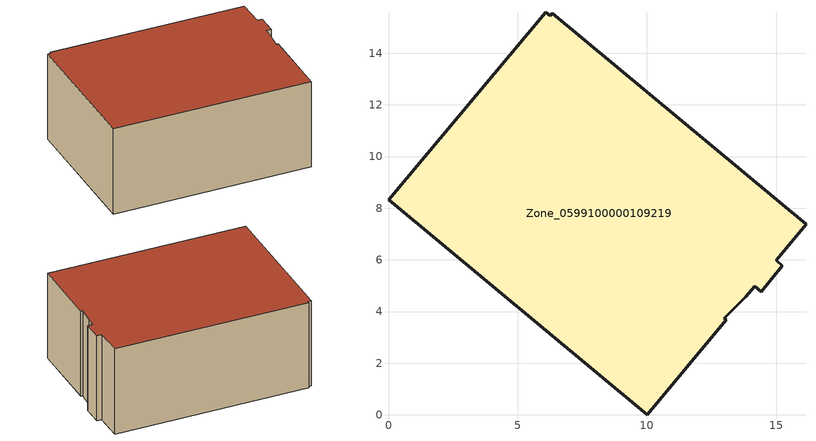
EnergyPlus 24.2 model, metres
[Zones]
Zone_0599100000109219
 floor ground (C_G): 14.42,4.77 14.17,4.98 13.83,4.58 13,3.74 13.08,3.67 10.01,0 0,8.33 6.08,15.59 6.25,15.45 6.34,15.55 16.16,7.37 15,5.98 15.25,5.77 z0
 wall outside (C_F): 14.17,4.98 14.42,4.77 15.25,5.77 15,5.98 16.16,7.37 6.34,15.55 6.25,15.45 6.08,15.59 0,8.33 10.01,0 13.08,3.67 13,3.74 13.83,4.58 14.17,4.98 z0:5.94
 roof outside (C_R): 16.16,7.37 6.34,15.55 6.25,15.45 6.08,15.59 0,8.33 10.01,0 13.08,3.67 13,3.74 13.83,4.58 14.17,4.98 14.42,4.77 15.25,5.77 15,5.98 z5.94
[BUILDING]
Pand.0599100000109219: North Axis=0; Terrain=City; Loads Convergence Tolerance Value=0.04; Temperature Convergence Tolerance Value=0.4; Solar Distribution=FullExterior; Maximum Number of Warmup Days=25; Minimum Number of Warmup Days=1
[Site:Location]
Rotterdam.The.Hague.AP_ZH_NLD Design_Conditions: Latitude=51.96; Longitude=4.45; Time Zone=1; Elevation=-4.5
[SITE:GROUNDTEMPERATURE:BUILDINGSURFACE]
18, 18, 18, 18, 18, 18, 18, 18, 18, 18, 18, 18
[MATERIAL] Thermal Absorptance=0.9; Solar Absorptance=0.7; Visible Absorptance=0.7
Name | Roughness | Thickness | Conductivity | Density | Specific Heat
G.D.1965-1974 | MediumSmooth | 0.15 | 0.882353 | 540 | 1210
F.D.1965-1974 | Rough | 0.3 | 0.697674 | 1920 | 840
R.D.1965-1974 | MediumRough | 0.2 | 0.232558 | 1500 | 1000
[CONSTRUCTION]
C_G: G.D.1965-1974
C_F: F.D.1965-1974
C_R: R.D.1965-1974
[ZONE]
Zone_0599100000109219: Type=1; Multiplier=1; Ceiling Height=Autocalculate; Volume=Autocalculate; Floor Area=autocalculate; Part of Total Floor Area=Yes
[ZONEINFILTRATION:DESIGNFLOWRATE]
Infil_Zone_0599100000109219: Zone or ZoneList or Space or SpaceList=Zone_0599100000109219; Schedule=AlwaysOn; Design Flow Rate Calculation Method=Flow/Area; Flow Rate per Floor Area=0.0042; Constant Term Coefficient=1; Temperature Term Coefficient=0; Velocity Term Coefficient=0; Velocity Squared Term Coefficient=0
[HVACTEMPLATE:ZONE:IDEALLOADSAIRSYSTEM]
Zone_0599100000109219: Maximum Heating Supply Air Temperature=50; Minimum Cooling Supply Air Temperature=13; Maximum Heating Supply Air Humidity Ratio=0.0156; Minimum Cooling Supply Air Humidity Ratio=0.0077; Heating Limit=NoLimit; Cooling Limit=NoLimit; Dehumidification Control Type=ConstantSensibleHeatRatio; Cooling Sensible Heat Ratio=0.7; Dehumidification Setpoint=60; Humidification Control Type=None; Humidification Setpoint=30; Outdoor Air Method=None; Outdoor Air Flow Rate per Person=0.00944; Outdoor Air Flow Rate per Zone Floor Area=0; Outdoor Air Flow Rate per Zone=0; Demand Controlled Ventilation Type=None; Outdoor Air Economizer Type=NoEconomizer; Heat Recovery Type=None; Sensible Heat Recovery Effectiveness=0.7; Latent Heat Recovery Effectiveness=0.65
[ZONECONTROL:THERMOSTAT]
ThermostatControl_Zone_0599100000109219: Zone or ZoneList=Zone_0599100000109219; Control Type Schedule=DualSetpointControlType; Control 1=Thermostat_Zone_0599100000109219; Temperature Difference Between Cutout And Setpoint=0
[THERMOSTATSETPOINT:DUALSETPOINT]
Thermostat_Zone_0599100000109219: Heating Setpoint Temperature Schedule=HeatingSetpoint_Zone_0599100000109219; Cooling Setpoint Temperature Schedule=CoolingSetpoint_Zone_0599100000109219
[SCHEDULE:COMPACT]
HeatingSetpoint_Zone_0599100000109219: Through: 12/31, For: AllDays, Until: 24:00, 21
CoolingSetpoint_Zone_0599100000109219: Through: 12/31, For: AllDays, Until: 24:00, 24
DualSetpointControlType: Through: 12/31, For: AllDays, Until: 24:00, 4
AlwaysOn: Through: 12/31, For: AllDays, Until: 24:00, 1
